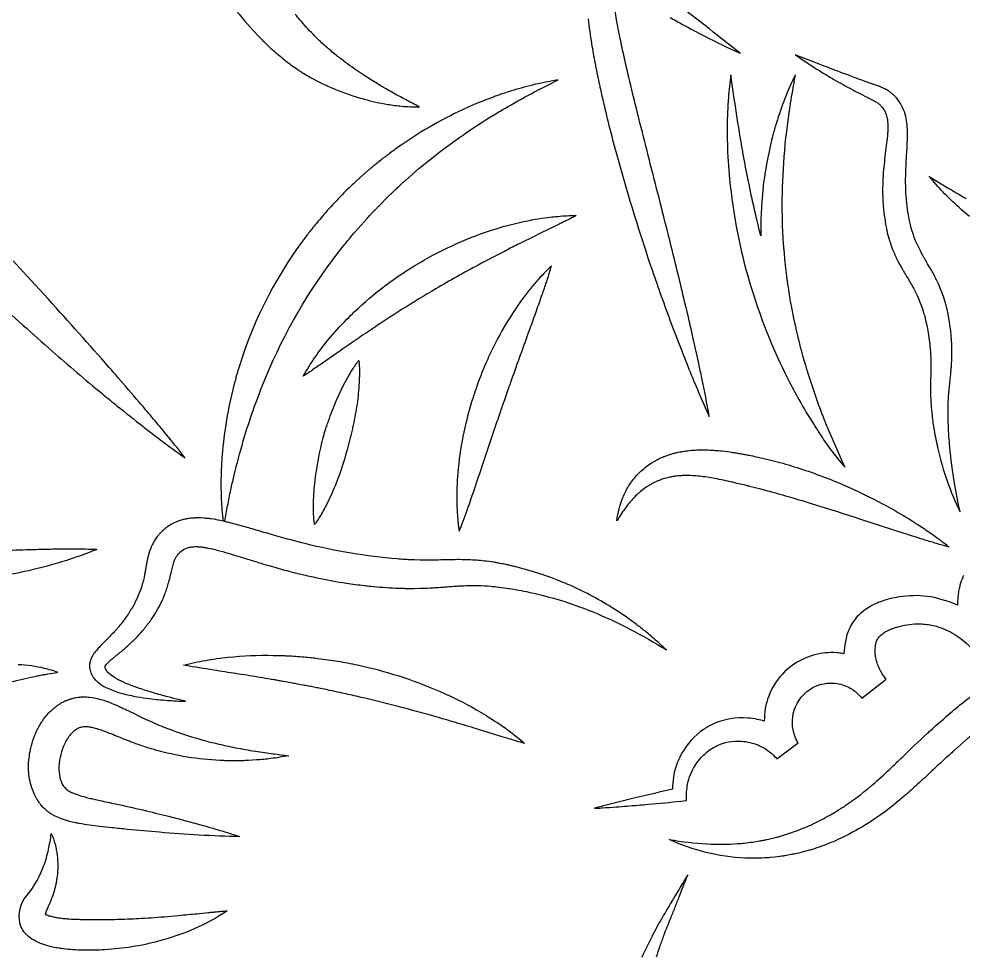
# Model space of a CAD drawing. Header units: millimetres. Extents: x 4236 to 5436, y 1579 to 2339.
# Drawn here: x 4770.7 to 4821.5, y 2014.5 to 2064.7 of the extents above; entities that cross this region are included whole.
import ezdxf

# ---------------------------------------------------------------- set-up
doc = ezdxf.new("R2010")
doc.units = ezdxf.units.MM
doc.layers.add('Default', color=70, linetype='Continuous')

msp = doc.modelspace()

# ---------------------------------------------------------------- linework, layer by layer
at = {"layer": 'Default'}
for points in [[(4781.831, 2065.927, 0.018677), (4783.053, 2064.423), (4783.342, 2064.097), (4783.645, 2063.779, 0.004924), (4783.721, 2063.699, 0.008016), (4783.916, 2063.503, 0.003058), (4784.276, 2063.157, 0.001692), (4784.359, 2063.082, 0.016328), (4785.047, 2062.5, 0.019078), (4785.688, 2062.032, 0.00172), (4785.878, 2061.907, 0.002379), (4785.974, 2061.846, 0.004037), (4786.07, 2061.786), (4786.459, 2061.559), (4786.901, 2061.326, 0.002606), (4787, 2061.278, 0.001161), (4787.149, 2061.207, -0.00133), (4787.249, 2061.159, 0.002259), (4787.348, 2061.113, 0.030855), (4788.882, 2060.529, 0.007852), (4789.3, 2060.408, 0.026453), (4790.569, 2060.132, 0.016565), (4791.316, 2060.035, 0.025832), (4792.279, 2059.992, -0.000709), (4791.901, 2060.188, -0.001442), (4791.527, 2060.384, -0.002567), (4791.157, 2060.581, -0.003707), (4790.793, 2060.782, -0.001435), (4790.613, 2060.884, -0.00527), (4790.082, 2061.196, -0.00964), (4789.392, 2061.629, -0.007437), (4788.972, 2061.908, -0.012438), (4788.082, 2062.554, -0.002274), (4787.925, 2062.676, -0.010641), (4787.393, 2063.109, -0.014819), (4786.894, 2063.558, -0.00899), (4786.556, 2063.894, -0.015701), (4785.847, 2064.675, -0.001791), (4785.599, 2064.975, -0.003165)], [(4801.339, 2064.729, 0.00782), (4801.423, 2064.06, 0.003917), (4801.522, 2063.397, 0.008225), (4801.708, 2062.348, 0.00232), (4801.811, 2061.828, 0.00104), (4801.918, 2061.309, 0.001285), (4801.974, 2061.05, 0.003084), (4802.149, 2060.277, 0.002045), (4802.394, 2059.251, 0.006055), (4802.928, 2057.214, 0.01489), (4804.789, 2051.193, 0.002094), (4805.134, 2050.202, 0.007745), (4806.225, 2047.247, 0.001599), (4806.513, 2046.513, 0.004467), (4807.007, 2045.296, 0.009786), (4807.849, 2043.365, 0.008025), (4807.448, 2045.432, 0.002003), (4807.284, 2046.203, 0.001596), (4807.002, 2047.483, 0.001548), (4806.768, 2048.505, 0.003083), (4806.037, 2051.559, 0.001677), (4805.02, 2055.611, -0.001046), (4803.998, 2059.649, -0.004798), (4803.509, 2061.665, -0.004499), (4803.276, 2062.672, -0.003064), (4803.061, 2063.678, -0.001821), (4803.01, 2063.929, -0.006557), (4802.87, 2064.68, -0.012026), (4802.722, 2065.669, -0.013097)], [(4805.754, 2064.795, 0.002908), (4806.444, 2064.412, 0.006202), (4807.607, 2063.795, 0.01324), (4809.502, 2062.873, 0.004645), (4807.854, 2064.181), (4806.201, 2065.468)], [(4821.829, 2054.114, -0.009182), (4821.407, 2054.467, -0.019857), (4820.496, 2055.325, -0.022408), (4819.768, 2056.139, -0.003559), (4819.67, 2056.26), (4820.726, 2055.614, 0.002374), (4821.253, 2055.301, 0.003368), (4821.649, 2055.072, 0.001388)], [(4769.916, 2049.222), (4770.958, 2048.275, 0.003603), (4772.537, 2046.872, 0.007423), (4775.219, 2044.589, 0.001952), (4776.039, 2043.92, 0.005156), (4777.42, 2042.823, 0.001985), (4777.979, 2042.391, 0.004311), (4778.826, 2041.753, 0.005795), (4779.687, 2041.13, 0.001644), (4779.468, 2041.409, 0.005219), (4778.578, 2042.508, 0.002027), (4777.9, 2043.321, 0.002133), (4777.217, 2044.128, 0.00167), (4776.07, 2045.461, 0.000856), (4775.607, 2045.991, 0.004516), (4772.334, 2049.656), (4771.39, 2050.692), (4770.44, 2051.722, 0.003253)], [(4770.224, 2036.173, -0.001784), (4771.683, 2036.219, -0.002179), (4772.563, 2036.239), (4773.152, 2036.246), (4773.743, 2036.247, -0.001877), (4774.188, 2036.243, -0.006915), (4774.711, 2036.23, -0.004311), (4774.936, 2036.219, -0.020052), (4773.818, 2035.793, -0.007086), (4773.394, 2035.651, -0.003217), (4773.11, 2035.563, -0.002075), (4772.826, 2035.477, -0.000752), (4772.683, 2035.435, -0.01808), (4770.81, 2034.971, -0.003481), (4770.373, 2034.882, -0.03928)], [(4821.518, 2034.823, 0.010361), (4821.474, 2034.73, 0.038724), (4821.321, 2034.299, 0.014517), (4821.261, 2034.053, 0.025062), (4821.214, 2033.755, 0.016459), (4821.196, 2033.507, 0.012308), (4821.194, 2033.226, 0.036367), (4820.489, 2033.475, 0.079146), (4818.996, 2033.732, 0.063902), (4817.521, 2033.554, 0.04161), (4816.785, 2033.298, 0.005498), (4816.693, 2033.254, 0.020092), (4816.419, 2033.103, 0.034005), (4816.063, 2032.853, 0.092004), (4815.455, 2032.123, 0.016908), (4815.378, 2031.968, 0.064459), (4815.165, 2031.267, 0.05284), (4815.086, 2030.611, 0.004995), (4814.972, 2030.63, 0.019134), (4814.71, 2030.661, 0.176385), (4812.302, 2029.983, 0.098694), (4811.351, 2028.962, 0.095108), (4810.859, 2027.669, 0.046169), (4810.806, 2026.99, 0.022503), (4810.445, 2027.083, 0.033385), (4809.921, 2027.157, 0.124596), (4808.071, 2026.838, 0.042371), (4807.544, 2026.541, 0.115383), (4806.363, 2025.246, 0.044153), (4806.081, 2024.618, 0.090876), (4805.879, 2023.332, 0.003218), (4803.939, 2022.878, 0.000415), (4803.656, 2022.809, 0.0016), (4803.09, 2022.67, 0.001376), (4802.807, 2022.598, 0.000665), (4802.242, 2022.453, 0.001496), (4801.96, 2022.38, 0.002655), (4801.678, 2022.304, 0.001327), (4801.823, 2022.312, 0.002074), (4802.115, 2022.331, 0.000833), (4802.842, 2022.382, 0.002246), (4803.423, 2022.426, 0.000823), (4804.004, 2022.474, 0.000856), (4804.585, 2022.525, 0.003025), (4806.324, 2022.689), (4806.627, 2022.72), (4806.629, 2023.073, -0.04077), (4806.668, 2023.519, -0.112341), (4807.178, 2024.74, -0.078872), (4807.819, 2025.403, -0.076664), (4808.559, 2025.792, -0.067184), (4809.217, 2025.915, -0.080522), (4810.145, 2025.813, -0.079472), (4810.935, 2025.451, -0.074835), (4811.485, 2024.956), (4812.622, 2025.817, -0.031039), (4812.503, 2026.044, -0.15839), (4812.363, 2027.384, -0.190115), (4813.227, 2028.678, -0.056226), (4813.616, 2028.886, -0.133473), (4814.726, 2029.01, -0.094995), (4815.46, 2028.745, -0.022079), (4815.603, 2028.652, -0.070977), (4816.039, 2028.231), (4817.349, 2029.236, -0.002867), (4817.311, 2029.288, -0.013733), (4817.183, 2029.473, -0.019575), (4817.068, 2029.665, -0.010033), (4816.997, 2029.805, -0.015637), (4816.922, 2029.976, -0.016798), (4816.869, 2030.12, -0.019813), (4816.812, 2030.322, -0.028716), (4816.766, 2030.578, -0.060698), (4816.772, 2031.005, -0.034189), (4816.81, 2031.184, -0.047366), (4816.882, 2031.369, -0.033914), (4816.949, 2031.473, -0.047272), (4817.09, 2031.627, -0.021627), (4817.191, 2031.705, -0.017332), (4817.306, 2031.779, -0.017265), (4817.458, 2031.864, -0.007423), (4817.6, 2031.926, -0.011282), (4817.747, 2031.984, -0.018406), (4817.933, 2032.046, -0.062824), (4819.006, 2032.216, -0.022725), (4819.368, 2032.205, -0.051492), (4820.051, 2032.086, -0.071129), (4821.041, 2031.643, -0.063351), (4821.91, 2030.945)], [(4769.458, 2028.82, -0.022966), (4770.784, 2029.212, -0.010176), (4771.409, 2029.356, -0.003759), (4771.791, 2029.433, -0.003512), (4772.048, 2029.48, -0.001981), (4772.308, 2029.524, 0.000525), (4772.836, 2029.613, 0.028342), (4772.124, 2029.824, 0.044888), (4770.71, 2030.022, 0.063699)], [(4822.346, 2026.588, 0.008823), (4821.016, 2025.42, 0.001013), (4820.829, 2025.249, 0.00327), (4820.078, 2024.561, 0.00144), (4819.331, 2023.864, -0.001822), (4818.948, 2023.511, -0.008468), (4818.255, 2022.896, -0.009608), (4817.739, 2022.472, -0.056725), (4815.007, 2020.737, -0.021763), (4814.008, 2020.308, -0.004227), (4813.88, 2020.263, -0.002705), (4813.751, 2020.219, -0.001306), (4813.622, 2020.176, -0.000374), (4813.445, 2020.118, 0.001262), (4813.316, 2020.075, -0.007518), (4813.234, 2020.052), (4812.971, 2019.983), (4812.709, 2019.914), (4812.578, 2019.88), (4812.444, 2019.854, -0.003025), (4812.244, 2019.816, -0.000597), (4811.912, 2019.754, -0.012006), (4811.812, 2019.737, -0.001848), (4811.644, 2019.718), (4811.375, 2019.686), (4811.108, 2019.656, -0.009613), (4811.007, 2019.647, 0.002019), (4810.839, 2019.638, -0.0169), (4810.168, 2019.621, -0.007902), (4809.766, 2019.631, -0.097885), (4805.7, 2020.632, 0.030595), (4807.737, 2020.39, 0.031035), (4809.372, 2020.405, 0.007851), (4809.745, 2020.439, 0.006117), (4810.176, 2020.492, 0.009804), (4810.543, 2020.55, 0.006343), (4810.755, 2020.591, -0.001556), (4810.846, 2020.608, 0.004195), (4810.906, 2020.62, 0.007462), (4810.966, 2020.634), (4811.474, 2020.757, -0.001727), (4811.578, 2020.781, 0.015923), (4811.681, 2020.811, 0.028119), (4812.948, 2021.257, 0.011033), (4813.505, 2021.502), (4813.939, 2021.722, 0.012722), (4814.034, 2021.771, 0.006168), (4814.1, 2021.808, 0.003138), (4814.153, 2021.839), (4814.364, 2021.96), (4814.575, 2022.081), (4814.781, 2022.211, -0.002315), (4814.832, 2022.244, -0.001085), (4814.936, 2022.309, 0.003657), (4815.039, 2022.374, 0.008364), (4815.14, 2022.442, 0.005911), (4815.19, 2022.477, 0.0305), (4816.741, 2023.677, 0.010827), (4817.66, 2024.514, 0.005439), (4818.206, 2025.043, -0.005902), (4819.525, 2026.294, -0.000608), (4819.716, 2026.471, -0.007756), (4820.897, 2027.505, -0.003232), (4821.3, 2027.842, -0.015229), (4822.867, 2029.041, -0.001262)], [(4805.008, 2014.317, -0.002752), (4805.21, 2014.911, -0.004923), (4805.42, 2015.5, -0.011304), (4805.764, 2016.374, 0.000995), (4806.001, 2016.962, 0.002587), (4806.234, 2017.551, 0.001251), (4806.522, 2018.288, 0.003001), (4806.692, 2018.731, 0.002552), (4806.444, 2018.325, 0.001209), (4806.037, 2017.646, 0.001545), (4805.874, 2017.375, 0.001725), (4805.393, 2016.559, 0.001839), (4805.313, 2016.422, 0.013968), (4804.774, 2015.44, 0.00338), (4804.63, 2015.155, 0.002817), (4804.422, 2014.725, 0.000541), (4804.216, 2014.297)]]:
    msp.add_lwpolyline(points, format="xyb", dxfattribs=at)
for points in [[(4817.378, 2053.41, 0.001467), (4817.39, 2053.351, 0.003312), (4817.402, 2053.292, 0.005125), (4817.416, 2053.233), (4817.481, 2052.999), (4817.548, 2052.764, 0.006239), (4817.578, 2052.677, 0.00173), (4817.609, 2052.591, -0.001839), (4817.63, 2052.533), (4817.713, 2052.302), (4817.811, 2052.078, -0.003126), (4817.836, 2052.022, 0.002555), (4817.873, 2051.938, 0.007884), (4817.911, 2051.855), (4818.021, 2051.641, 0.00834), (4818.077, 2051.534, 0.005205), (4818.134, 2051.432, 0.001174), (4818.192, 2051.33, -0.002936), (4818.279, 2051.179, 0.002039), (4818.337, 2051.081, 0.000742), (4818.424, 2050.937, -0.001326), (4818.482, 2050.841, -0.000688), (4818.537, 2050.748, -0.002283), (4818.646, 2050.563, -0.004361), (4818.751, 2050.381, -0.01014), (4818.896, 2050.11), (4818.989, 2049.93, -0.006563), (4819.021, 2049.861, -0.001316), (4819.071, 2049.747), (4819.153, 2049.564), (4819.222, 2049.375), (4819.307, 2049.138, 0.00157), (4819.356, 2048.968, 0.002132), (4819.407, 2048.797, -0.009331), (4819.442, 2048.675, -0.01361), (4819.458, 2048.599), (4819.551, 2048.197), (4819.628, 2047.732, -0.001217), (4819.641, 2047.654, -0.002437), (4819.653, 2047.576), (4819.68, 2047.368, -0.007411), (4819.693, 2047.263, -0.00434), (4819.704, 2047.159, 0.000995), (4819.725, 2046.951, -0.018756), (4819.757, 2046.115, -0.001834), (4819.756, 2046.008, -0.002938), (4819.754, 2045.793, -0.002031), (4819.74, 2045.24, 0.017632), (4819.746, 2044.325, 0.008955), (4819.764, 2043.98, 0.010853), (4819.818, 2043.408, 0.013718), (4819.932, 2042.62, 0.013833), (4820.134, 2041.623, 0.027109), (4820.635, 2039.893, 0.030493), (4821.323, 2038.24, -0.012248), (4821.027, 2039.765, -0.01985), (4820.772, 2041.726, -0.005586), (4820.728, 2042.27, -0.01521), (4820.681, 2043.463, -0.001727), (4820.684, 2043.785, -0.003438), (4820.688, 2043.999, -0.008849), (4820.702, 2044.319, -0.004191), (4820.712, 2044.479, -0.006665), (4820.743, 2044.852, -0.001759), (4820.775, 2045.176, 0.001644), (4820.82, 2045.617, 0.002242), (4820.842, 2045.843, 0.003591), (4820.862, 2046.072, 0.009625), (4820.881, 2046.422, 0.012139), (4820.886, 2047.009, -0.002504), (4820.881, 2047.126, 0.002875), (4820.875, 2047.302, 0.007531), (4820.865, 2047.477), (4820.848, 2047.71, 0.004854), (4820.839, 2047.797, 0.001282), (4820.821, 2047.942), (4820.765, 2048.407), (4820.68, 2048.873, 0.064239), (4820.061, 2050.697, 0.011111), (4819.925, 2050.963, 0.006623), (4819.783, 2051.218, 0.001801), (4819.583, 2051.561, 0.000638), (4819.5, 2051.703, -0.001379), (4819.445, 2051.797, -0.002815), (4819.366, 2051.935, 0.000671), (4819.288, 2052.073, -0.005542), (4819.226, 2052.186, -0.008416), (4819.192, 2052.254, -0.068559), (4818.642, 2053.75, -0.010378), (4818.577, 2054.048, -0.017789), (4818.482, 2054.66, -0.015845), (4818.418, 2055.389, -0.002801), (4818.412, 2055.493, -0.012021), (4818.4, 2056.019, -0.008225), (4818.41, 2056.55, -0.004464), (4818.434, 2057.089, -0.002861), (4818.446, 2057.307, 0.000305), (4818.474, 2057.751, 0.00542), (4818.491, 2058.091, 0.00923), (4818.499, 2058.442, 0.017313), (4818.485, 2058.928, 0.008271), (4818.474, 2059.054, 0.033349), (4818.404, 2059.473, 0.051369), (4818.236, 2059.96, 0.033494), (4818.082, 2060.237, 0.030278), (4817.919, 2060.455, 0.00398), (4817.844, 2060.538, 0.030846), (4817.709, 2060.669, 0.008402), (4817.646, 2060.725, 0.021089), (4817.505, 2060.834, 0.038871), (4817.285, 2060.964, 0.012989), (4817.194, 2061.008, 0.007806), (4817.106, 2061.044, 0.001172), (4817.05, 2061.067, 0.006302), (4816.78, 2061.167, 0.002029), (4816.623, 2061.222, -0.002086), (4816.311, 2061.332, -0.002197), (4815.793, 2061.52, -0.001384), (4815.379, 2061.673, -0.002928), (4814.137, 2062.145, -0.000663), (4812.478, 2062.791, 0.017376), (4813.974, 2061.814, 0.005591), (4814.55, 2061.471, 0.007652), (4815.527, 2060.927, 0.002967), (4815.825, 2060.77, 0.003096), (4816.324, 2060.516, 0.002318), (4816.423, 2060.466, -0.000667), (4816.57, 2060.393, -0.003024), (4816.712, 2060.321, -0.005957), (4816.818, 2060.262, -0.010082), (4816.899, 2060.21, -0.040875), (4817.028, 2060.099, -0.006621), (4817.137, 2059.974, -0.014472), (4817.208, 2059.877, -0.046995), (4817.315, 2059.68, -0.015646), (4817.352, 2059.586, -0.030751), (4817.393, 2059.448, -0.013194), (4817.41, 2059.365, -0.012099), (4817.426, 2059.258, -0.016406), (4817.44, 2059.101, -0.017418), (4817.445, 2058.888, -0.006294), (4817.444, 2058.791, -0.010043), (4817.433, 2058.591, -0.008244), (4817.41, 2058.333, -0.004269), (4817.38, 2058.068), (4817.272, 2057.19, 0.009278), (4817.213, 2056.623, 0.024523), (4817.164, 2055.347, 0.005354), (4817.17, 2055.112, 0.041638), (4817.366, 2053.469, 0.000231)], [(4811.849, 2052.535, -0.005124), (4811.842, 2052.619), (4811.803, 2053.287), (4811.792, 2053.622, -0.001514), (4811.786, 2053.789, -0.019881), (4811.81, 2056.308, -0.019982), (4812.05, 2059.004, -0.000663), (4812.072, 2059.173, -0.002032), (4812.106, 2059.427, -0.003586), (4812.148, 2059.722, -0.004209), (4812.179, 2059.934, -0.000973), (4812.219, 2060.187, 0.002241), (4812.245, 2060.357, -0.00103), (4812.36, 2061.035, -0.001803), (4812.478, 2061.716, 0.023283), (4811.912, 2060.448, 0.018916), (4811.454, 2059.133, 0.009916), (4811.263, 2058.462, 0.026475), (4810.84, 2056.406, 0.002337), (4810.814, 2056.233, 0.032532), (4810.616, 2053.607), (4810.612, 2053.255), (4810.617, 2053.073, -0.013322), (4809.903, 2056.25, -0.006445), (4809.644, 2057.601, -0.006327), (4809.31, 2059.647, -0.001975), (4809.007, 2061.716, 0.015996), (4808.876, 2060.496, 0.016041), (4808.812, 2058.918, 0.007719), (4808.819, 2058.04, 0.020212), (4808.941, 2056.11, 0.046604), (4810.01, 2050.581, 0.045008), (4812.085, 2045.348, 0.008452), (4812.668, 2044.264, 0.015112), (4813.48, 2042.909, 0.002609), (4813.679, 2042.603, 0.036983), (4815.124, 2040.637), (4814.214, 2042.74, -0.001368), (4814.107, 2043.003, -0.002657), (4814.045, 2043.162, -0.019459), (4813.148, 2045.717, -0.000322), (4813.098, 2045.878, -0.001854), (4813.048, 2046.039, -0.002971), (4813.012, 2046.16, -0.007818), (4812.956, 2046.363, 0.002087), (4812.934, 2046.444, 0.00242), (4812.865, 2046.687, -0.002124), (4812.819, 2046.848, -0.004928), (4812.775, 2047.011, 0.00073), (4812.695, 2047.337, 0.001418), (4812.654, 2047.5, 0.002474), (4812.612, 2047.662, -0.006956), (4812.572, 2047.825, -0.00391), (4812.535, 2047.988, 0.001436), (4812.482, 2048.234, 0.002154), (4812.464, 2048.316), (4812.391, 2048.643, -0.004418), (4812.367, 2048.766, -0.001077), (4812.343, 2048.89, 0.001657), (4812.328, 2048.972, 0.000535), (4812.312, 2049.054, 0.000486), (4812.265, 2049.301, -0.00117), (4812.234, 2049.465, -0.002292), (4812.204, 2049.63, 0.002528), (4812.179, 2049.796, 0.001195), (4812.099, 2050.291, -0.002119), (4812.074, 2050.456, -0.005505), (4812.039, 2050.705, -0.008112), (4812.011, 2050.954, 0.00143), (4812.001, 2051.037, 0.001582), (4811.969, 2051.286, -0.002555), (4811.948, 2051.452, -0.005264), (4811.929, 2051.618), (4811.869, 2052.327, 0.000967), (4811.857, 2052.452, -0.00265)], [(4774.709, 2029.408, -0.001241), (4774.742, 2029.359, 0.010046), (4774.793, 2029.287, 0.027357), (4774.886, 2029.185, 0.008828), (4774.943, 2029.128, 0.023865), (4775.002, 2029.078), (4775.111, 2028.991, 0.026575), (4775.161, 2028.958), (4775.322, 2028.857), (4775.484, 2028.775), (4775.565, 2028.735), (4775.646, 2028.701), (4775.808, 2028.636, 0.021109), (4776.295, 2028.48, 0.013585), (4776.701, 2028.381, 0.009154), (4777.107, 2028.302, 0.011669), (4777.755, 2028.202, 0.014428), (4778.728, 2028.106, 0.010015), (4779.701, 2028.057, -0.001271), (4779.386, 2028.134, -0.003495), (4778.759, 2028.294, -0.007215), (4777.983, 2028.509, -0.010388), (4777.222, 2028.748, -0.002043), (4777.072, 2028.801, -0.006198), (4776.776, 2028.91, -0.010009), (4776.486, 2029.027, -0.010366), (4776.276, 2029.123, -0.012912), (4776.073, 2029.226), (4775.945, 2029.301), (4775.881, 2029.337), (4775.705, 2029.456), (4775.602, 2029.541, -0.014528), (4775.555, 2029.584, -0.0351), (4775.468, 2029.683, -0.028886), (4775.4, 2029.795, -0.026124), (4775.381, 2029.863, -0.167597), (4775.418, 2030, -0.011993), (4775.494, 2030.094, -0.021175), (4775.592, 2030.191, -0.007864), (4775.67, 2030.26, -0.00496), (4775.755, 2030.332, -0.003499), (4775.905, 2030.453, 0.001812), (4776.03, 2030.553, 0.009896), (4776.477, 2030.925, 0.016334), (4776.917, 2031.33, 0.004689), (4777.038, 2031.452, 0.017956), (4777.388, 2031.835, 0.00926), (4777.499, 2031.968, 0.005811), (4777.606, 2032.105, 0.001718), (4777.711, 2032.244, -0.002342), (4777.816, 2032.383, 0.010689), (4778.012, 2032.675, 0.019406), (4778.283, 2033.135, 0.024408), (4778.515, 2033.622, 0.025928), (4778.73, 2034.212, 0.009711), (4778.827, 2034.55, 0.007167), (4778.929, 2034.957), (4779.017, 2035.312, 0.002973), (4779.054, 2035.446, -0.0103), (4779.08, 2035.522), (4779.12, 2035.639), (4779.189, 2035.785, 0.005487), (4779.228, 2035.848, -0.036239), (4779.268, 2035.908, 0.016467), (4779.355, 2036.012, -0.021778), (4779.46, 2036.109, -0.002575), (4779.548, 2036.177, -0.077456), (4779.887, 2036.326, -0.006546), (4779.946, 2036.339, -0.005073), (4780.009, 2036.349, 0.002655), (4780.087, 2036.36, -0.006168), (4780.214, 2036.365, -0.01488), (4780.34, 2036.364, -0.016257), (4780.441, 2036.358), (4780.569, 2036.347, 0.004176), (4780.636, 2036.337, -0.002704), (4780.719, 2036.326, -0.010775), (4780.839, 2036.305, -0.002242), (4780.908, 2036.292, -0.013135), (4781.407, 2036.179, -0.010394), (4781.999, 2036.015, -0.002813), (4782.452, 2035.878, -0.001563), (4783.218, 2035.638, 0.002136), (4783.841, 2035.448, 0.004911), (4784.785, 2035.175, 0.006745), (4785.742, 2034.922, 0.002015), (4786.064, 2034.847, 0.00583), (4786.872, 2034.67, 0.01386), (4788.34, 2034.406, 0.003132), (4788.832, 2034.338, 0.004862), (4789.325, 2034.277, 0.004305), (4789.656, 2034.242, 0.007582), (4790.318, 2034.181, 0.009044), (4790.985, 2034.142, 0.002339), (4791.319, 2034.13, 0.002512), (4791.445, 2034.126, 0.007134), (4791.655, 2034.124), (4791.99, 2034.122), (4792.326, 2034.129, 0.001601), (4792.409, 2034.131, 0.008795), (4792.992, 2034.157, 0.002734), (4793.321, 2034.178, 0.001103), (4793.645, 2034.202, -0.00191), (4794.123, 2034.236, -0.003077), (4794.435, 2034.256, -0.007665), (4794.894, 2034.274, -0.010592), (4795.425, 2034.275, -0.017599), (4796.108, 2034.237, -0.005885), (4796.413, 2034.208, -0.017034), (4797.488, 2034.052, -0.012496), (4798.561, 2033.831, -0.03067), (4800.971, 2033.101, -0.007536), (4801.562, 2032.872, -0.023478), (4803.587, 2031.935, -0.019229), (4805.546, 2030.815, 0.004609), (4805.369, 2030.982, 0.009772), (4804.823, 2031.468, 0.002086), (4804.575, 2031.679, 0.002608), (4804.322, 2031.884, 0.003956), (4804.065, 2032.085, 0.011447), (4803.539, 2032.473, 0.035889), (4801.298, 2033.841, 0.037027), (4798.86, 2034.871), (4798.226, 2035.073), (4797.583, 2035.248, 0.005098), (4797.34, 2035.307, 0.001375), (4797.095, 2035.364, -0.001719), (4796.932, 2035.401, 0.000104), (4796.766, 2035.434, 0.001646), (4796.6, 2035.466, 0.002816), (4796.475, 2035.489, 0.00753), (4796.266, 2035.523, 0.01184), (4795.759, 2035.591, 0.015995), (4794.906, 2035.657, 0.007169), (4794.567, 2035.665, 0.006608), (4794.066, 2035.663, 0.00095), (4793.576, 2035.654, -0.001051), (4793.415, 2035.65, -0.008495), (4792.317, 2035.645), (4792.007, 2035.65), (4791.659, 2035.665, -0.006465), (4791.465, 2035.675, -0.002745), (4791.078, 2035.703, -0.021677), (4788.596, 2036.016, -0.019962), (4786.137, 2036.527, -0.009608), (4784.61, 2036.933, -0.002959), (4783.69, 2037.201, 0.001568), (4782.911, 2037.425, 0.003213), (4782.435, 2037.558, 0.001055), (4782.28, 2037.599, 0.00303), (4782.046, 2037.659, 0.004584), (4781.807, 2037.717, -0.003615), (4781.966, 2038.566, -0.005014), (4782.138, 2039.408, -0.004599), (4782.303, 2040.136, -0.008893), (4782.608, 2041.335, -0.029226), (4783.849, 2045.051, -0.065499), (4787.612, 2051.782, -0.008768), (4787.902, 2052.166, -0.005227), (4788.204, 2052.541, 0.000661), (4788.663, 2053.1, 0.002166), (4788.815, 2053.287), (4789.458, 2054.005, -0.001221), (4789.538, 2054.095, -0.003214), (4789.619, 2054.185, -0.004468), (4789.681, 2054.251, -0.011187), (4789.787, 2054.358, 0.001464), (4789.829, 2054.401, 0.002257), (4789.914, 2054.487, 0.001037), (4790.04, 2054.617, -0.001095), (4790.124, 2054.704), (4790.481, 2055.073, -0.006765), (4790.589, 2055.178, -0.001979), (4790.722, 2055.301, 0.003042), (4790.81, 2055.384, 0.000909), (4790.986, 2055.549, 0.003394), (4791.162, 2055.716), (4791.336, 2055.884, -0.006572), (4791.404, 2055.945, -0.001532), (4791.472, 2056.004, 0.002338), (4791.518, 2056.044), (4792.25, 2056.681), (4793.003, 2057.295, -0.02865), (4796.22, 2059.532, -0.005034), (4796.857, 2059.912, -0.017739), (4799.725, 2061.44, 0.013305), (4798.976, 2061.309, 0.018527), (4797.743, 2061.009, 0.008384), (4797.436, 2060.923, 0.004536), (4797.132, 2060.829, 0.000482), (4796.768, 2060.711, 0.008465), (4796.647, 2060.672, 0.005237), (4796.527, 2060.63, 0.001337), (4796.407, 2060.585, -0.002564), (4796.287, 2060.542), (4795.807, 2060.365, 0.045818), (4792.146, 2058.514), (4791.285, 2057.945, 0.005217), (4790.971, 2057.718, 0.001395), (4790.661, 2057.486, -0.001782), (4790.427, 2057.312, -0.000843), (4790.349, 2057.255, 0.002563), (4790.297, 2057.216, 0.004913), (4790.246, 2057.176), (4790.046, 2057.013, 0.002797), (4789.846, 2056.848, 0.000859), (4789.647, 2056.682, -0.001377), (4789.598, 2056.64, -0.00108), (4789.448, 2056.516, 0.002318), (4789.374, 2056.453, 0.007682), (4789.252, 2056.347), (4788.871, 2055.996, 0.009015), (4788.584, 2055.732, 0.008482), (4788.216, 2055.368, 0.004894), (4787.407, 2054.525, 0.00007), (4787.072, 2054.129, 0.002151), (4786.737, 2053.732, 0.00376), (4786.489, 2053.432, 0.010169), (4786.09, 2052.92, 0.091698), (4782.433, 2045.532, 0.002749), (4782.365, 2045.283, 0.043776), (4781.688, 2041.498, 0.006864), (4781.642, 2040.861, 0.018337), (4781.61, 2039.46, 0.007138), (4781.625, 2038.92, 0.019013), (4781.718, 2037.737, 0.003936), (4781.563, 2037.77, 0.01574), (4781.083, 2037.854, 0.007117), (4781.016, 2037.864, 0.006403), (4780.924, 2037.875, 0.003196), (4780.714, 2037.896), (4780.508, 2037.906, 0.011913), (4780.422, 2037.909, 0.008729), (4780.271, 2037.908, 0.010235), (4780.169, 2037.904, 0.007901), (4780.038, 2037.894, 0.003225), (4779.907, 2037.881, 0.00273), (4779.8, 2037.863, 0.007123), (4779.692, 2037.843, 0.011271), (4779.584, 2037.818, 0.015209), (4779.476, 2037.788, 0.091529), (4778.66, 2037.376, 0.002444), (4778.575, 2037.305, 0.007516), (4778.47, 2037.213, 0.010493), (4778.41, 2037.155, 0.018249), (4778.295, 2037.031, 0.005935), (4778.239, 2036.969, 0.014818), (4778.186, 2036.903, 0.006767), (4778.034, 2036.687, 0.019845), (4778.002, 2036.632, 0.001354), (4777.943, 2036.52, 0.00702), (4777.879, 2036.395, 0.014091), (4777.849, 2036.321), (4777.772, 2036.121), (4777.716, 2035.93, 0.011275), (4777.696, 2035.859, 0.007267), (4777.669, 2035.746, 0.001566), (4777.644, 2035.634, 0.002628), (4777.631, 2035.568, 0.001322), (4777.599, 2035.4, 0.002067), (4777.584, 2035.318, 0.003788), (4777.571, 2035.239, -0.001032), (4777.557, 2035.161, -0.004229), (4777.517, 2034.933, -0.006376), (4777.473, 2034.713, -0.01166), (4777.406, 2034.431, -0.019449), (4777.302, 2034.089, -0.026022), (4777.086, 2033.559, -0.022015), (4776.814, 2033.043, 0.00335), (4776.734, 2032.918, -0.001111), (4776.655, 2032.792, -0.00237), (4776.614, 2032.73, -0.00595), (4776.552, 2032.636, -0.0086), (4776.487, 2032.545, -0.005644), (4776.354, 2032.364, -0.012501), (4776.12, 2032.069, -0.005863), (4776.022, 2031.953, -0.011168), (4775.766, 2031.672, -0.006461), (4775.493, 2031.393, -0.001475), (4775.265, 2031.166, 0.001235), (4775.147, 2031.046, 0.005067), (4775.056, 2030.953, 0.009017), (4774.965, 2030.853, 0.026108), (4774.764, 2030.597, 0.011129), (4774.719, 2030.526, 0.024403), (4774.654, 2030.408, 0.057249), (4774.573, 2030.175, 0.022671), (4774.559, 2030.107, 0.031239), (4774.548, 2029.984, 0.016247), (4774.549, 2029.897, 0.019431), (4774.554, 2029.837, 0.026882), (4774.575, 2029.731, 0.003782), (4774.621, 2029.582, -0.004902), (4774.65, 2029.517, 0.00908), (4774.678, 2029.46, 0.027548)], [(4800.697, 2054.157, -0.004701), (4800.452, 2054.028, -0.002966), (4800.206, 2053.904, -0.001177), (4799.961, 2053.782, 0.000036), (4799.716, 2053.661), (4798.745, 2053.185, 0.00198), (4797.547, 2052.592, 0.002464), (4796.837, 2052.232, 0.004261), (4795.434, 2051.497, 0.010624), (4793.146, 2050.211, 0.009013), (4791.354, 2049.118, 0.004953), (4790.028, 2048.258, 0.001361), (4789.588, 2047.965, 0.003065), (4788.709, 2047.368, 0.001123), (4787.828, 2046.76), (4786.94, 2046.142, -0.002812), (4786.376, 2045.755, -0.006479), (4786.029, 2045.526, -0.044714), (4787.36, 2047.46, -0.022723), (4788.378, 2048.588, -0.00698), (4788.772, 2048.977, -0.058461), (4792.307, 2051.636, -0.057631), (4796.35, 2053.433, -0.025394), (4798.09, 2053.878, -0.006568), (4798.497, 2053.954, -0.010337), (4799.18, 2054.057, -0.008849), (4799.592, 2054.102, -0.022965), (4800.558, 2054.157, -0.00372)], [(4794.719, 2037.989, 0.003151), (4794.759, 2038.103, 0.002743), (4794.841, 2038.329, 0.001538), (4794.92, 2038.555, -0.000606), (4795.077, 2039.006, 0.001461), (4795.231, 2039.455, 0.001003), (4795.679, 2040.795), (4796.272, 2042.564, 0.00027), (4796.422, 2043.004, -0.000824), (4796.722, 2043.882, -0.001435), (4796.874, 2044.32, -0.001366), (4797.181, 2045.195, -0.001513), (4798.125, 2047.824, 0.000775), (4798.603, 2049.153, 0.001249), (4798.762, 2049.6, 0.000355), (4798.841, 2049.825, 0.001227), (4798.958, 2050.164, 0.002456), (4799.074, 2050.506, 0.000721), (4799.112, 2050.62, 0.002059), (4799.188, 2050.85, 0.003268), (4799.262, 2051.082, 0.00708), (4799.367, 2051.436, 0.013877), (4799.054, 2051.139, 0.012305), (4798.676, 2050.739, 0.006994), (4798.474, 2050.51, 0.010502), (4798.05, 2049.991, 0.006159), (4797.829, 2049.701, 0.023421), (4796.952, 2048.386, 0.028268), (4796.042, 2046.666, 0.007184), (4795.842, 2046.223, 0.018324), (4795.313, 2044.862, 0.005149), (4795.196, 2044.516, 0.018943), (4794.766, 2042.995, 0.026006), (4794.416, 2041.081, 0.004889), (4794.374, 2040.719, 0.024025), (4794.28, 2039.141, 0.003864), (4794.28, 2038.898, 0.013386), (4794.305, 2038.167, 0.003702), (4794.318, 2037.984, 0.004295), (4794.345, 2037.68, 0.001866), (4794.367, 2037.497, 0.003234), (4794.383, 2037.375, 0.00799), (4794.411, 2037.192, 0.004106), (4794.447, 2037.278, 0.006506), (4794.527, 2037.477, 0.001593), (4794.592, 2037.648, 0.000324), (4794.634, 2037.762, 0.001022), (4794.677, 2037.876, 0.002079)], [(4787.107, 2042.229, -0.001743), (4787.134, 2042.333, -0.006117), (4787.163, 2042.437), (4787.248, 2042.711, -0.003239), (4787.338, 2042.984, -0.004673), (4787.433, 2043.255, -0.01818), (4787.859, 2044.327, -0.021776), (4788.374, 2045.37, -0.003349), (4788.483, 2045.562, -0.010778), (4788.674, 2045.878, -0.009997), (4788.838, 2046.127, -0.01402), (4789.018, 2046.372, -0.014461), (4789.039, 2046.105, -0.009721), (4789.047, 2045.842, -0.001939), (4789.047, 2045.767, -0.007194), (4789.046, 2045.544, -0.005072), (4789.04, 2045.323, -0.002006), (4789.033, 2045.177, -0.021489), (4788.919, 2044.024, -0.01864), (4788.716, 2042.899, -0.005001), (4788.653, 2042.621, -0.003556), (4788.585, 2042.345, -0.000708), (4788.514, 2042.069, 0.001636), (4788.479, 2041.932, 0.002961), (4788.445, 2041.794, -0.027214), (4787.894, 2040.027, -0.007038), (4787.737, 2039.627, -0.021893), (4787.253, 2038.573, -0.003184), (4787.15, 2038.379, -0.010619), (4786.967, 2038.057, -0.00987), (4786.809, 2037.801, -0.015704), (4786.635, 2037.549, -0.015024), (4786.606, 2037.814, -0.010127), (4786.589, 2038.075, -0.002035), (4786.586, 2038.149, -0.00743), (4786.581, 2038.371, -0.00363), (4786.58, 2038.519, -0.002543), (4786.582, 2038.666, -0.000997), (4786.583, 2038.739, -0.021954), (4786.665, 2039.9, -0.026442), (4786.954, 2041.602, -0.007772), (4787.088, 2042.16, 0.00257)], [(4804.525, 2039.598, 0.001978), (4804.465, 2039.56, 0.024134), (4804.15, 2039.321, 0.009266), (4804.012, 2039.202, 0.019196), (4803.775, 2038.967, 0.010355), (4803.599, 2038.772, 0.017933), (4803.362, 2038.471, 0.014264), (4803.14, 2038.151, 0.012973), (4802.889, 2037.744, -0.074843), (4803.204, 2039.009, -0.021594), (4803.344, 2039.313, -0.017122), (4803.51, 2039.61, -0.023891), (4803.73, 2039.928, -0.01475), (4803.922, 2040.164, -0.088356), (4805.042, 2041.033), (4805.121, 2041.076), (4805.203, 2041.113), (4805.369, 2041.187, -0.008518), (4805.431, 2041.212, -0.00588), (4805.537, 2041.251, -0.001043), (4805.622, 2041.281, 0.003346), (4805.707, 2041.311, -0.003777), (4805.793, 2041.337, -0.002647), (4805.879, 2041.362, -0.001516), (4805.966, 2041.386, -0.000763), (4806.053, 2041.41, -0.002113), (4806.183, 2041.438, -0.006704), (4806.336, 2041.468, -0.004158), (4806.402, 2041.48, -0.030776), (4807.186, 2041.56, -0.020204), (4807.787, 2041.561, -0.017914), (4808.541, 2041.505, -0.010265), (4809.111, 2041.43, -0.007581), (4809.312, 2041.399, -0.002354), (4809.432, 2041.378, 0.000881), (4809.671, 2041.335, 0.001287), (4809.751, 2041.321, -0.00324), (4809.99, 2041.278, -0.009551), (4810.386, 2041.196), (4811.017, 2041.053), (4811.641, 2040.888, -0.025418), (4814.081, 2040.08), (4814.38, 2039.965, -0.003062), (4814.454, 2039.935, -0.001597), (4814.528, 2039.904, 0.000537), (4814.676, 2039.843, -0.003151), (4815.118, 2039.656, -0.000875), (4815.265, 2039.593), (4815.847, 2039.327, -0.004389), (4815.991, 2039.259, -0.002213), (4816.135, 2039.189, 0.0007), (4816.35, 2039.083, 0.000904), (4816.422, 2039.048, -0.018191), (4818.244, 2038.058, -0.005051), (4818.653, 2037.809, -0.003307), (4819.057, 2037.552, -0.009487), (4819.72, 2037.108, -0.015279), (4820.557, 2036.49, -0.004601), (4820.745, 2036.338, -0.004336), (4820.435, 2036.423, -0.003203), (4820.128, 2036.511, -0.002043), (4819.823, 2036.603, -0.001259), (4819.519, 2036.696, -0.00139), (4819.216, 2036.789, -0.00158), (4818.613, 2036.98, -0.000386), (4818.313, 2037.076), (4815.931, 2037.849, 0.003883), (4813.566, 2038.601, 0.006844), (4811.794, 2039.129, 0.001791), (4811.203, 2039.294), (4810.611, 2039.455), (4810.018, 2039.605, -0.002729), (4809.944, 2039.624, 0.001809), (4809.833, 2039.653, 0.006449), (4809.722, 2039.68), (4809.424, 2039.748, -0.001481), (4809.276, 2039.783, 0.000639), (4809.053, 2039.836, 0.002103), (4808.904, 2039.87, 0.001416), (4808.83, 2039.886, 0.004503), (4808.388, 2039.979, 0.007105), (4807.951, 2040.06, 0.009884), (4807.52, 2040.125, 0.026465), (4806.744, 2040.186, 0.008886), (4806.536, 2040.187, 0.006623), (4806.433, 2040.183, 0.000181), (4806.364, 2040.178, -0.005047), (4806.261, 2040.174, 0.001493), (4806.092, 2040.157, 0.002796), (4805.99, 2040.145, -0.002192), (4805.807, 2040.114, 0.007103), (4805.724, 2040.097, -0.001236), (4805.593, 2040.065), (4805.526, 2040.051), (4805.43, 2040.02, -0.001554), (4805.316, 2039.985, 0.018662), (4805.205, 2039.944, 0.002377), (4805.109, 2039.906, 0.00618), (4805.046, 2039.88, 0.010109), (4804.953, 2039.836, 0.016579), (4804.827, 2039.776, 0.012344), (4804.705, 2039.709, 0.008272), (4804.585, 2039.636, 0.002634)], [(4779.899, 2030.074, -0.001943), (4780.047, 2030.109, -0.001011), (4780.195, 2030.143, -0.00775), (4780.791, 2030.256, -0.016992), (4781.992, 2030.42, -0.029698), (4784.414, 2030.524, -0.007704), (4784.869, 2030.514, -0.003153), (4785.173, 2030.501, -0.00195), (4785.628, 2030.477, -0.000227), (4786.082, 2030.439, -0.004268), (4786.461, 2030.404, -0.008081), (4786.838, 2030.359, -0.013622), (4787.892, 2030.208, -0.009781), (4788.938, 2030.008, -0.002068), (4789.235, 2029.944, -0.048663), (4793.557, 2028.503, -0.003429), (4793.833, 2028.377, -0.027619), (4795.839, 2027.303, -0.002018), (4795.968, 2027.223, -0.005023), (4796.35, 2026.977, -0.01163), (4796.975, 2026.547, -0.011822), (4797.519, 2026.135, -0.012693), (4797.927, 2025.792, -0.004779), (4797.488, 2025.917, -0.002556), (4797.056, 2026.047, -0.00069), (4796.769, 2026.135), (4795.63, 2026.484, 0.0012), (4794.5, 2026.828, 0.002877), (4793.374, 2027.16, 0.005472), (4791.124, 2027.777, 0.007043), (4788.868, 2028.332, 0.000589), (4788.017, 2028.519, 0.001815), (4787.449, 2028.641, 0.00303), (4786.879, 2028.757, 0.001819), (4786.594, 2028.813, 0.0038), (4786.308, 2028.869, 0.001662), (4786.022, 2028.923, -0.001452), (4785.592, 2029.004, -0.00114), (4785.449, 2029.031), (4784.874, 2029.133, 0.004427), (4784.658, 2029.173, 0.003266), (4784.442, 2029.21, 0.001487), (4784.298, 2029.234, 0.002278), (4783.719, 2029.333, 0.002499), (4782.556, 2029.52, -0.000223), (4781.384, 2029.703, -0.003857), (4779.902, 2029.947, -0.001196), (4779.603, 2030, -0.004711), (4779.751, 2030.038, -0.003335)], [(4773.312, 2023.318, 0.002701), (4773.359, 2023.282, 0.0455), (4773.61, 2023.145, 0.012788), (4773.766, 2023.082, 0.012578), (4773.981, 2023.007, 0.01379), (4774.309, 2022.913, 0.007021), (4774.454, 2022.874, 0.002138), (4774.604, 2022.838, -0.002773), (4774.703, 2022.814), (4775.11, 2022.723, 0.002107), (4775.523, 2022.632, 0.001189), (4775.939, 2022.543, -0.006613), (4777.406, 2022.216, -0.001147), (4777.615, 2022.166, -0.003767), (4778.869, 2021.857, -0.000936), (4779.287, 2021.75, -0.00208), (4780.119, 2021.528, -0.003588), (4780.95, 2021.296, -0.002833), (4781.572, 2021.115, -0.004495), (4782.191, 2020.924, -0.00391), (4782.603, 2020.789, -0.010921), (4780.443, 2020.864, -0.00745), (4778.299, 2021.017, -0.003279), (4776.59, 2021.174, -0.001059), (4775.737, 2021.259, -0.002441), (4775.091, 2021.33, -0.006477), (4774.548, 2021.399, -0.010201), (4773.992, 2021.49, -0.005858), (4773.765, 2021.533, -0.012616), (4773.473, 2021.601, -0.025753), (4773.047, 2021.734, -0.045681), (4772.532, 2021.978, -0.013799), (4772.419, 2022.052, -0.008868), (4772.275, 2022.156), (4772.153, 2022.262), (4772.094, 2022.317), (4772.039, 2022.375), (4771.931, 2022.495, -0.01226), (4771.883, 2022.557, 0.003472), (4771.837, 2022.619, -0.017962), (4771.77, 2022.715, -0.009727), (4771.673, 2022.876, -0.046112), (4771.442, 2023.411, -0.065552), (4771.274, 2024.357, -0.008199), (4771.27, 2024.491, -0.032262), (4771.297, 2025.017, -0.023749), (4771.371, 2025.466, -0.003063), (4771.385, 2025.53, -0.030473), (4771.551, 2026.09, -0.026562), (4771.731, 2026.513, -0.017127), (4771.874, 2026.776, -0.016361), (4772, 2026.976, -0.040399), (4772.344, 2027.411, -0.046585), (4772.778, 2027.802, -0.009895), (4772.903, 2027.888, -0.031831), (4773.155, 2028.034, -0.025924), (4773.319, 2028.106), (4773.468, 2028.164, -0.008034), (4773.565, 2028.192, -0.000217), (4773.623, 2028.208, -0.00108), (4773.721, 2028.233, -0.005062), (4773.779, 2028.247), (4773.937, 2028.269, 0.002202), (4773.996, 2028.276, -0.00413), (4774.093, 2028.286), (4774.247, 2028.289, -0.017208), (4774.342, 2028.29, -0.009711), (4774.471, 2028.282, -0.002385), (4774.544, 2028.275, -0.039013), (4775.086, 2028.176, -0.018457), (4775.392, 2028.083, -0.008423), (4775.565, 2028.02, -0.012389), (4775.948, 2027.863, -0.003872), (4776.104, 2027.793, -0.003581), (4776.307, 2027.699, -0.001323), (4776.407, 2027.652, -0.004111), (4776.603, 2027.558, -0.001813), (4776.796, 2027.463, 0.001734), (4777.08, 2027.322, 0.001344), (4777.174, 2027.276, 0.003559), (4777.315, 2027.208, 0.001637), (4777.548, 2027.098), (4777.923, 2026.93, 0.007405), (4778.396, 2026.729, 0.005482), (4778.684, 2026.616, 0.028456), (4780.856, 2025.913, 0.011386), (4781.876, 2025.669, 0.011682), (4782.914, 2025.463, 0.007928), (4783.966, 2025.297, 0.00208), (4784.392, 2025.238, 0.002408), (4785.248, 2025.127, -0.014593), (4784.284, 2024.975, -0.014793), (4783.526, 2024.901), (4783.308, 2024.885), (4783.09, 2024.875, 0.00169), (4782.981, 2024.871, -0.001251), (4782.818, 2024.864, -0.004795), (4782.654, 2024.859, -0.003464), (4782.325, 2024.857, -0.004796), (4781.997, 2024.86, -0.003936), (4781.777, 2024.866, -0.057011), (4778.284, 2025.383, -0.008909), (4777.748, 2025.538, -0.004386), (4777.429, 2025.639, -0.006778), (4777.112, 2025.748, -0.004956), (4776.798, 2025.864, -0.002204), (4776.592, 2025.944, -0.004399), (4775.794, 2026.266, 0.006289), (4775.46, 2026.399, 0.009137), (4775.183, 2026.499, 0.005942), (4775.048, 2026.543, 0.008573), (4774.874, 2026.594, 0.008468), (4774.748, 2026.626, 0.023025), (4774.532, 2026.667, 0.020271), (4774.407, 2026.68, 0.021968), (4774.292, 2026.682, 0.043079), (4774.133, 2026.664, 0.058128), (4773.954, 2026.604, 0.032327), (4773.854, 2026.554, 0.010902), (4773.753, 2026.485, 0.024951), (4773.665, 2026.413, 0.028312), (4773.554, 2026.301, 0.029795), (4773.426, 2026.142, 0.012615), (4773.371, 2026.061, 0.01798), (4773.299, 2025.944, 0.013757), (4773.214, 2025.782, 0.104849), (4772.905, 2024.577, 0.007617), (4772.903, 2024.495, 0.055677), (4772.944, 2024.01, 0.017121), (4772.973, 2023.885, 0.031645), (4773.037, 2023.705, 0.094118), (4773.269, 2023.354, -0.003293)], [(4772.712, 2018.121, 0.001597), (4772.695, 2018.055, -0.001857), (4772.669, 2017.956, -0.006102), (4772.642, 2017.858, -0.019162), (4772.523, 2017.503, -0.007207), (4772.462, 2017.347, -0.005486), (4772.387, 2017.164, -0.003798), (4772.311, 2016.99, -0.00156), (4772.262, 2016.88, 0.0071), (4772.218, 2016.776, 0.007742), (4772.189, 2016.704, 0.040332), (4772.16, 2016.607, 0.011453), (4772.241, 2016.583, 0.013358), (4772.367, 2016.536, 0.020605), (4772.529, 2016.49, 0.010949), (4772.667, 2016.459, 0.01137), (4772.865, 2016.425, 0.011036), (4773.127, 2016.392, 0.007202), (4773.344, 2016.372, 0.009398), (4773.793, 2016.346, 0.005073), (4774.138, 2016.335, 0.001391), (4774.254, 2016.333, 0.003237), (4774.429, 2016.33, 0.001807), (4774.605, 2016.329, 0.000684), (4774.724, 2016.328), (4775.2, 2016.329, 0.006857), (4776.143, 2016.344, 0.007386), (4777.326, 2016.395, 0.003597), (4778.039, 2016.44, 0.003808), (4778.757, 2016.496, 0.002496), (4779.478, 2016.561, 0.001088), (4779.963, 2016.608, 0.004576), (4780.45, 2016.656), (4780.941, 2016.705, -0.002501), (4781.003, 2016.712, -0.003113), (4781.126, 2016.724, -0.000344), (4781.313, 2016.741, 0.003038), (4781.437, 2016.753, -0.001496), (4781.625, 2016.77, -0.007651), (4781.877, 2016.79, -0.002815), (4781.941, 2016.793, -0.046012), (4780.168, 2015.826, -0.032824), (4778.501, 2015.231, -0.004232), (4778.257, 2015.163, -0.051808), (4775.37, 2014.705, -0.01784), (4774.226, 2014.68, -0.012463), (4773.641, 2014.704, -0.012727), (4773.177, 2014.747, -0.007559), (4772.907, 2014.786, -0.014665), (4772.564, 2014.851, -0.028364), (4772.066, 2014.99, -0.010074), (4771.918, 2015.045, -0.050359), (4771.454, 2015.282, -0.068552), (4771.093, 2015.589, -0.072674), (4770.852, 2015.954, -0.216086), (4771.033, 2017.449, 0.088491), (4772.036, 2019.088, 0.020251), (4772.191, 2019.525, 0.016307), (4772.317, 2019.983, 0.01325), (4772.403, 2020.4, 0.008794), (4772.474, 2020.83, 0.001815), (4772.492, 2020.956, -0.07205), (4772.805, 2019.777, -0.044963), (4772.831, 2018.92, -0.012219), (4772.817, 2018.754, -0.007922), (4772.797, 2018.587, -0.003135), (4772.777, 2018.454, -0.00089), (4772.767, 2018.387, -0.00463), (4772.748, 2018.287, -0.00337), (4772.727, 2018.187, -0.001506)]]:
    msp.add_lwpolyline(points, format="xyb", close=True, dxfattribs=at)

doc.saveas('drawing.dxf')
